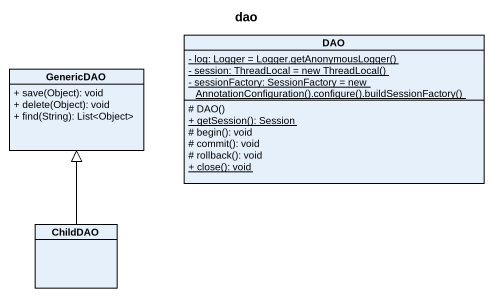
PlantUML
@startuml
title dao
hide circle
hide empty members
skinparam classAttributeIconSize 0
class DAO {
  {static} {field} - log: Logger = Logger.getAnonymousLogger()
  {static} {field} - session: ThreadLocal = new ThreadLocal()
  {static} {field} - sessionFactory: SessionFactory = new AnnotationConfiguration().configure().buildSessionFactory()
  # DAO()
  {static} + getSession(): Session
  # begin(): void
  # commit(): void
  # rollback(): void
  {static} + close(): void
}
class GenericDAO {
  + save(Object): void
  + delete(Object): void
  + find(String): List<Object>
}
class ChildDAO
ChildDAO -up-|> GenericDAO
@enduml
